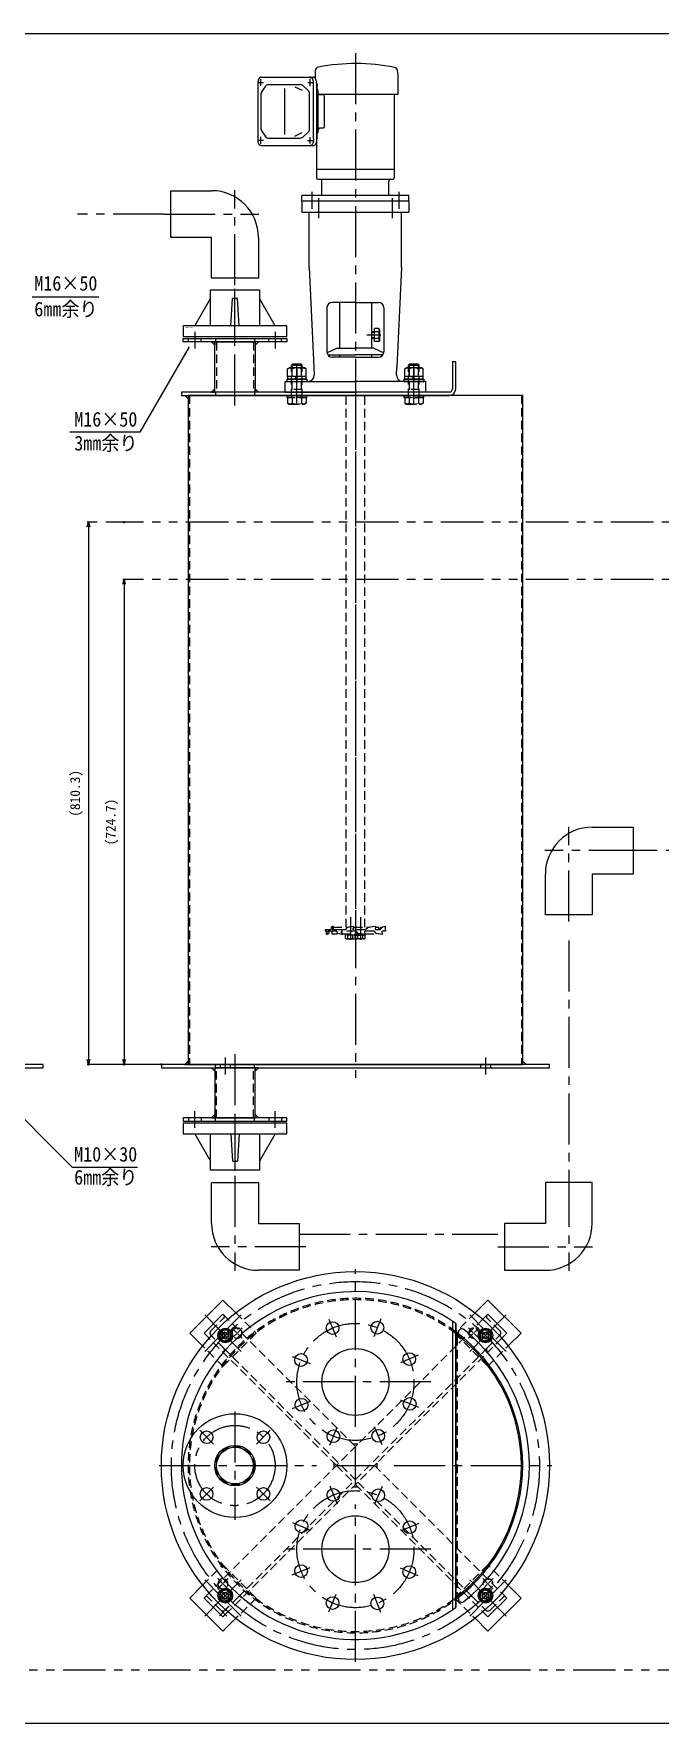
# Model space of a CAD drawing. Units: millimetres at full size. Extents: x -34906 to 7411, y -8440 to 3030.
# Drawn here: x -1201 to -264, y -4654 to -2129 of the extents above; entities that cross this region are included whole.
import ezdxf
from ezdxf.enums import TextEntityAlignment as Align

# ---------------------------------------------------------------- set-up
doc = ezdxf.new("R2010")
doc.units = ezdxf.units.MM
doc.header["$LTSCALE"] = 4
doc.header["$PDMODE"] = 32
doc.header["$PDSIZE"] = 2
for name, pattern in [('USER1', [28.575, 19.05, -3.175, 3.175, -3.175]), ('USER2', [9.525, 6.35, -3.175]), ('USER3', [31.75, 15.875, -3.175, 3.175, -3.175, 3.175, -3.175]), ('USER4', [4.7625, 3.175, -1.5875])]:
    doc.linetypes.add(name, pattern=pattern)
for name, color, linetype, lineweight in [('0-1_Defpoints', 7, 'Continuous', 18), ('0-2_01_外形線', 7, 'Continuous', 18), ('0-3_04_中心線', 7, 'USER1', 9), ('0-4_06_文字', 7, 'Continuous', 9), ('0-5_07_寸法線', 7, 'Continuous', 9), ('0-6_02_細線', 5, 'Continuous', 18), ('0-8_05_仮想線', 2, 'Continuous', 18), ('0-A_03_かくれ線', 6, 'USER4', 18)]:
    doc.layers.add(name, color=color, linetype=linetype, lineweight=lineweight)
doc.styles.add('ＭＳ ゴシック', font='')
doc.styles.get('ＭＳ ゴシック').set_extended_font_data('MS Gothic')

msp = doc.modelspace()

# ---------------------------------------------------------------- linework, layer by layer
at = {"layer": '0-1_Defpoints'}
msp.add_lwpolyline([(-2161.145, -4654.49), (1410.536, -4654.49), (1410.536, -2129.059), (-2161.145, -2129.059)], close=True, dxfattribs=at)
at = {"layer": '0-2_01_外形線'}
for p, q in [((-860.851, -2193.886), (-782.359, -2193.886)), ((-779.913, -2184.408), (-779.913, -2195.509)), ((-655.913, -2219.586), (-655.913, -2195.919)), ((-865.279, -2289.298), (-865.279, -2200.891)), ((-860.791, -2271.45), (-860.791, -2218.722)), ((-854.927, -2207.841), (-859.838, -2215.477)), ((-849.88, -2205.086), (-802.681, -2205.086)), ((-825.558, -2279.436), (-825.558, -2210.736)), ((-810.548, -2208.246), (-799.314, -2213.461)), ((-790.439, -2213.935), (-798.697, -2206.6)), ((-788.424, -2271.751), (-788.424, -2218.421)), ((-782.359, -2285.838), (-782.359, -2204.229)), ((-777.762, -2285.943), (-777.762, -2204.425)), ((-776.974, -2283.086), (-776.974, -2207.086)), ((-776.974, -2211.586), (-776.375, -2211.586)), ((-776.375, -2278.586), (-776.375, -2211.586)), ((-775.347, -2213.586), (-776.375, -2213.586)), ((-775.347, -2276.586), (-775.347, -2213.586)), ((-737.913, -2219.586), (-774.67, -2219.586)), ((-768.678, -2220.086), (-773.347, -2220.086)), ((-655.913, -2219.586), (-743.213, -2219.586)), ((-661.913, -2219.586), (-661.913, -2344.586)), ((-766.078, -2267.486), (-766.078, -2222.686)), ((-768.678, -2270.086), (-773.347, -2270.086)), ((-860.851, -2296.286), (-781.79, -2296.286)), ((-859.838, -2274.695), (-854.927, -2282.331)), ((-849.88, -2285.086), (-802.681, -2285.086)), ((-810.548, -2281.926), (-799.314, -2276.711)), ((-790.439, -2276.237), (-798.697, -2283.572)), ((-777.913, -2288.505), (-777.913, -2344.586)), ((-776.974, -2278.586), (-776.375, -2278.586)), ((-775.347, -2276.586), (-776.375, -2276.586)), ((-777.913, -2331.586), (-661.913, -2331.586)), ((-775.913, -2346.586), (-772.913, -2346.586)), ((-772.913, -2346.586), (-666.913, -2346.586)), ((-666.913, -2346.586), (-663.913, -2346.586)), ((-799.913, -2378.586), (-799.913, -2370.586)), ((-769.913, -2370.586), (-769.913, -2349.586)), ((-669.913, -2370.586), (-669.913, -2349.586)), ((-639.913, -2378.586), (-639.913, -2373.425)), ((-799.913, -2378.586), (-639.913, -2378.586)), ((-788.913, -2478.586), (-788.913, -2395.586)), ((-650.913, -2478.586), (-650.913, -2395.586)), ((-639.913, -2378.586), (-639.913, -2395.586)), ((-934.853, -2494.586), (-934.853, -2433.586)), ((-864.853, -2433.586), (-864.853, -2494.586)), ((-864.853, -2494.586), (-934.853, -2494.586)), ((-788.913, -2478.586), (-781.963, -2627.586)), ((-650.913, -2478.586), (-657.863, -2627.586)), ((-959.853, -2565.586), (-936.353, -2524.883)), ((-936.353, -2511.586), (-863.353, -2511.586)), ((-936.353, -2565.586), (-936.353, -2511.586)), ((-905.853, -2565.586), (-903.353, -2524.883)), ((-896.353, -2524.883), (-903.353, -2524.883)), ((-893.853, -2565.586), (-896.353, -2524.883)), ((-863.353, -2511.586), (-863.353, -2565.586)), ((-839.853, -2565.586), (-863.353, -2524.883)), ((-762.413, -2538.586), (-762.413, -2604.586)), ((-719.913, -2530.586), (-754.413, -2530.586)), ((-743.913, -2530.586), (-743.913, -2598.986)), ((-719.913, -2530.586), (-685.413, -2530.586)), ((-695.913, -2530.586), (-695.913, -2598.986)), ((-677.413, -2538.586), (-677.413, -2604.586)), ((-822.353, -2565.586), (-977.353, -2565.586)), ((-977.353, -2565.586), (-977.353, -2581.586)), ((-822.353, -2581.586), (-822.353, -2565.586)), ((-691.413, -2574.586), (-695.913, -2574.586)), ((-691.413, -2589.231), (-691.413, -2569.632)), ((-684.945, -2569.632), (-691.413, -2569.632)), ((-684.943, -2574.532), (-691.413, -2574.532)), ((-684.007, -2571.254), (-684.943, -2569.632)), ((-977.353, -2581.586), (-822.353, -2581.586)), ((-747.413, -2598.986), (-762.299, -2605.933)), ((-747.413, -2598.986), (-719.913, -2598.986)), ((-692.413, -2598.986), (-719.913, -2598.986)), ((-691.413, -2584.586), (-695.913, -2584.586)), ((-692.413, -2598.986), (-677.527, -2605.933)), ((-684.943, -2584.331), (-691.413, -2584.331)), ((-684.943, -2589.231), (-691.413, -2589.231)), ((-815.413, -2624.586), (-813.413, -2622.586)), ((-815.413, -2628.586), (-815.413, -2624.586)), ((-815.413, -2624.586), (-799.413, -2624.586)), ((-813.413, -2622.586), (-801.413, -2622.586)), ((-799.413, -2624.586), (-801.413, -2622.586)), ((-799.413, -2628.586), (-799.413, -2624.586)), ((-761.095, -2608.986), (-719.913, -2608.986)), ((-719.913, -2612.586), (-754.413, -2612.586)), ((-743.913, -2608.986), (-743.913, -2612.586)), ((-678.732, -2608.986), (-719.913, -2608.986)), ((-719.913, -2612.586), (-685.413, -2612.586)), ((-695.913, -2608.986), (-695.913, -2612.586)), ((-640.413, -2624.586), (-638.413, -2622.586)), ((-640.413, -2628.586), (-640.413, -2624.586)), ((-640.413, -2624.586), (-624.413, -2624.586)), ((-638.413, -2622.586), (-626.413, -2622.586)), ((-624.413, -2624.586), (-626.413, -2622.586)), ((-624.413, -2628.586), (-624.413, -2624.586)), ((-822.413, -2645.586), (-822.413, -2648.586)), ((-822.413, -2648.586), (-792.413, -2648.586)), ((-809.669, -2641.586), (-821.413, -2641.586)), ((-821.413, -2641.586), (-821.413, -2645.586)), ((-808.213, -2645.586), (-821.413, -2645.586)), ((-821.27, -2629.946), (-818.913, -2628.586)), ((-795.913, -2628.586), (-818.913, -2628.586)), ((-814.341, -2641.586), (-814.341, -2629.946)), ((-808.213, -2645.586), (-809.669, -2641.586)), ((-793.413, -2641.586), (-808.069, -2641.586)), ((-806.613, -2645.586), (-808.069, -2641.586)), ((-793.413, -2645.586), (-806.613, -2645.586)), ((-800.485, -2641.586), (-800.485, -2629.946)), ((-793.557, -2629.946), (-795.913, -2628.586)), ((-793.557, -2641.586), (-793.557, -2629.946)), ((-793.413, -2645.586), (-793.413, -2641.586)), ((-790.819, -2648.586), (-790.413, -2648.586)), ((-781.963, -2627.586), (-781.423, -2639.167)), ((-614.913, -2648.586), (-719.913, -2648.586)), ((-658.403, -2639.167), (-657.863, -2627.586)), ((-649.007, -2648.586), (-649.413, -2648.586)), ((-647.413, -2645.586), (-647.413, -2648.586)), ((-647.413, -2648.586), (-617.413, -2648.586)), ((-634.669, -2641.586), (-646.413, -2641.586)), ((-646.413, -2641.586), (-646.413, -2645.586)), ((-633.213, -2645.586), (-646.413, -2645.586)), ((-646.27, -2629.946), (-643.913, -2628.586)), ((-620.913, -2628.586), (-643.913, -2628.586)), ((-639.341, -2641.586), (-639.341, -2629.946)), ((-633.213, -2645.586), (-634.669, -2641.586)), ((-618.413, -2641.586), (-633.069, -2641.586)), ((-631.613, -2645.586), (-633.069, -2641.586)), ((-618.413, -2645.586), (-631.613, -2645.586)), ((-625.485, -2641.586), (-625.485, -2629.946)), ((-618.557, -2629.946), (-620.913, -2628.586)), ((-618.557, -2641.586), (-618.557, -2629.946)), ((-618.413, -2645.586), (-618.413, -2641.586)), ((-614.913, -2648.586), (-614.913, -2664.586)), ((-979.913, -2669.586), (-579.913, -2669.586)), ((-824.913, -2664.586), (-719.913, -2664.586)), ((-614.913, -2664.586), (-719.913, -2664.586)), ((-366.037, -3315.064), (-305.037, -3315.064)), ((-305.037, -3315.064), (-305.037, -3385.064)), ((-305.037, -3385.064), (-366.037, -3385.064)), ((-822.353, -3757.586), (-977.353, -3757.586)), ((-977.353, -3757.586), (-977.353, -3773.586)), ((-822.353, -3773.586), (-822.353, -3757.586)), ((-977.353, -3773.586), (-822.353, -3773.586)), ((-959.853, -3773.586), (-936.353, -3814.289)), ((-936.353, -3827.586), (-936.353, -3773.586)), ((-905.853, -3773.586), (-903.353, -3814.289)), ((-893.853, -3773.586), (-896.353, -3814.289)), ((-863.353, -3773.586), (-863.353, -3827.586)), ((-839.853, -3773.586), (-863.353, -3814.289)), ((-863.353, -3827.586), (-936.353, -3827.586)), ((-903.353, -3814.289), (-896.353, -3814.289)), ((-934.853, -3846.453), (-864.853, -3846.453)), ((-934.853, -3907.453), (-934.853, -3846.453)), ((-864.853, -3846.453), (-864.853, -3907.453)), ((-366.037, -3846.453), (-436.037, -3846.453)), ((-436.037, -3846.453), (-436.037, -3907.453)), ((-366.037, -3907.453), (-366.037, -3846.453)), ((-923.83, -4072.349), (-916.89, -4065.409)), ((-916.89, -4065.409), (-907.41, -4067.949)), ((-574.913, -4053.539), (-574.913, -4485.164)), ((-569.913, -4481.719), (-569.913, -4056.984)), ((-569.913, -4056.984), (-569.913, -4481.719)), ((-522.936, -4065.409), (-532.417, -4067.949)), ((-515.996, -4072.349), (-522.936, -4065.409)), ((-921.29, -4081.83), (-923.83, -4072.349)), ((-920.626, -4069.144), (-921.115, -4068.655)), ((-920.095, -4068.614), (-920.585, -4068.125)), ((-907.41, -4067.949), (-904.869, -4077.43)), ((-569.913, -4077.351), (-569.913, -4461.351)), ((-565.913, -4077.351), (-569.913, -4077.351)), ((-565.913, -4077.351), (-565.913, -4069.992)), ((-532.417, -4067.949), (-534.957, -4077.43)), ((-519.731, -4068.614), (-519.242, -4068.125)), ((-519.201, -4069.144), (-518.711, -4068.655)), ((-518.536, -4081.83), (-515.996, -4072.349)), ((-917.885, -4495.633), (-946.17, -4467.349)), ((-921.29, -4456.873), (-923.83, -4466.353)), ((-923.83, -4466.353), (-916.89, -4473.294)), ((-920.626, -4469.558), (-921.115, -4470.048)), ((-907.41, -4470.753), (-904.869, -4461.273)), ((-565.913, -4461.351), (-569.913, -4461.351)), ((-565.913, -4461.351), (-565.913, -4468.71)), ((-532.417, -4470.753), (-534.957, -4461.273)), ((-515.996, -4466.353), (-522.936, -4473.294)), ((-519.201, -4469.558), (-518.711, -4470.048)), ((-518.536, -4456.873), (-515.996, -4466.353)), ((-925.596, -4480.851), (-912.011, -4494.437)), ((-909.518, -4480.195), (-923.189, -4493.866)), ((-920.095, -4470.089), (-920.585, -4470.578)), ((-916.89, -4473.294), (-907.41, -4470.753)), ((-522.936, -4473.294), (-532.417, -4470.753)), ((-519.731, -4470.089), (-519.242, -4470.578))]:
    msp.add_line(p, q, dxfattribs=at)
for points in [[(-860.851, -2193.886), (-861.171, -2193.908), (-861.56, -2193.988), (-861.943, -2194.12), (-862.318, -2194.304), (-862.68, -2194.538), (-863.029, -2194.82), (-863.36, -2195.149), (-863.671, -2195.521), (-863.961, -2195.934), (-864.226, -2196.385), (-864.465, -2196.87), (-864.676, -2197.386), (-864.857, -2197.929), (-865.007, -2198.493), (-865.125, -2199.077), (-865.21, -2199.674), (-865.261, -2200.28), (-865.279, -2200.891)], [(-782.359, -2204.229), (-782.372, -2203.507), (-782.425, -2202.595), (-782.512, -2201.697), (-782.632, -2200.82), (-782.786, -2199.971), (-782.971, -2199.155), (-783.187, -2198.38), (-783.431, -2197.65), (-783.702, -2196.972), (-783.998, -2196.351), (-784.316, -2195.791), (-784.655, -2195.297), (-785.011, -2194.873), (-785.382, -2194.521), (-785.764, -2194.244), (-786.156, -2194.045), (-786.554, -2193.925), (-786.947, -2193.886)], [(-777.762, -2204.425), (-777.776, -2203.507), (-777.829, -2202.595), (-777.915, -2201.697), (-778.036, -2200.82), (-778.19, -2199.971), (-778.375, -2199.155), (-778.591, -2198.38), (-778.835, -2197.65), (-779.106, -2196.972), (-779.402, -2196.351), (-779.72, -2195.791), (-780.059, -2195.297), (-780.415, -2194.873), (-780.785, -2194.521), (-781.168, -2194.244), (-781.56, -2194.045), (-781.958, -2193.925), (-782.359, -2193.885)], [(-777.802, -2203.052), (-777.727, -2203.139), (-777.636, -2203.279), (-777.547, -2203.449), (-777.463, -2203.646), (-777.385, -2203.869), (-777.311, -2204.116), (-777.244, -2204.386), (-777.183, -2204.677), (-777.13, -2204.986), (-777.084, -2205.311)], [(-777.046, -2205.649), (-777.016, -2205.999), (-776.995, -2206.357), (-776.982, -2206.72), (-776.974, -2207.086)], [(-860.851, -2296.286), (-861.175, -2296.28), (-861.564, -2296.248), (-861.948, -2296.143), (-862.322, -2295.959), (-862.685, -2295.725), (-863.033, -2295.443), (-863.364, -2295.114), (-863.675, -2294.742), (-863.965, -2294.329), (-864.23, -2293.878), (-864.469, -2293.393), (-864.68, -2292.877), (-864.861, -2292.335), (-865.011, -2291.77), (-865.129, -2291.186), (-865.214, -2290.589), (-865.266, -2289.983), (-865.279, -2289.298)], [(-782.359, -2285.838), (-782.376, -2286.757), (-782.429, -2287.668), (-782.515, -2288.566), (-782.636, -2289.443), (-782.79, -2290.292), (-782.975, -2291.108), (-783.191, -2291.883), (-783.435, -2292.613), (-783.706, -2293.291), (-784.002, -2293.912), (-784.32, -2294.472), (-784.659, -2294.966), (-785.015, -2295.39), (-785.385, -2295.742), (-785.768, -2296.019), (-786.16, -2296.218), (-786.386, -2296.286)], [(-777.762, -2285.838), (-777.78, -2286.757), (-777.832, -2287.668), (-777.919, -2288.566), (-778.04, -2289.443), (-778.193, -2290.292), (-778.379, -2291.108), (-778.594, -2291.883), (-778.839, -2292.613), (-779.11, -2293.291), (-779.406, -2293.912), (-779.724, -2294.472), (-780.062, -2294.966), (-780.418, -2295.39), (-780.789, -2295.742), (-781.172, -2296.019), (-781.564, -2296.218), (-781.79, -2296.286)], [(-777.806, -2287.211), (-777.731, -2287.124), (-777.639, -2286.984), (-777.551, -2286.814), (-777.467, -2286.617), (-777.388, -2286.394), (-777.315, -2286.147), (-777.248, -2285.877), (-777.187, -2285.586), (-777.134, -2285.277), (-777.088, -2284.952), (-777.05, -2284.614), (-777.02, -2284.264), (-776.998, -2283.906), (-776.985, -2283.543), (-776.974, -2283.086)], [(-934.853, -2433.586), (-995.853, -2433.586), (-995.853, -2363.586), (-934.853, -2363.586)], [(-639.913, -2378.586), (-639.913, -2370.586), (-799.913, -2370.586)], [(-799.913, -2378.586), (-799.913, -2395.586), (-639.913, -2395.586)], [(-684.007, -2571.254), (-684.007, -2587.61), (-684.943, -2589.231)], [(-569.913, -2659.586), (-569.913, -2619.586), (-574.913, -2619.586), (-574.913, -2659.586)], [(-824.913, -2664.586), (-824.913, -2648.586), (-719.913, -2648.586)], [(-822.413, -2645.586), (-792.413, -2645.586), (-792.413, -2648.586)], [(-793.557, -2641.586), (-821.27, -2641.586), (-821.27, -2629.946)], [(-647.413, -2645.586), (-617.413, -2645.586), (-617.413, -2648.586)], [(-618.557, -2641.586), (-646.27, -2641.586), (-646.27, -2629.946)], [(-579.913, -2664.586), (-979.913, -2664.586), (-979.913, -2669.586)], [(-366.037, -3385.064), (-366.037, -3446.064), (-436.037, -3446.064), (-436.037, -3385.064)], [(-864.853, -3907.453), (-803.853, -3907.453), (-803.853, -3977.453), (-864.853, -3977.453)], [(-436.037, -3907.453), (-497.037, -3907.453), (-497.037, -3977.453), (-436.037, -3977.453)], [(-898.717, -4041.04), (-917.885, -4021.871), (-967.383, -4071.369), (-948.214, -4090.537)], [(-541.091, -4041.057), (-521.906, -4021.871), (-472.408, -4071.369), (-491.597, -4090.557)], [(-910.333, -4050.637), (-917.885, -4043.085), (-946.17, -4071.369), (-938.618, -4078.92)], [(-529.474, -4050.653), (-521.906, -4043.085), (-493.621, -4071.369), (-501.192, -4078.939)], [(-904.869, -4077.43), (-911.81, -4084.37), (-921.29, -4081.83)], [(-534.957, -4077.43), (-528.017, -4084.37), (-518.536, -4081.83)], [(-898.707, -4497.668), (-917.885, -4516.846), (-967.383, -4467.349), (-948.208, -4448.173)], [(-910.325, -4488.073), (-917.885, -4495.633), (-946.17, -4467.349), (-938.611, -4459.79)], [(-904.869, -4461.273), (-911.81, -4454.333), (-921.29, -4456.873)], [(-491.602, -4448.155), (-472.408, -4467.349), (-521.906, -4516.846), (-541.099, -4497.652)], [(-534.957, -4461.273), (-528.017, -4454.333), (-518.536, -4456.873)], [(-501.199, -4459.771), (-493.621, -4467.349), (-521.906, -4495.633), (-529.482, -4488.056)]]:
    msp.add_lwpolyline(points, dxfattribs=at)
for points in [[(-977.353, -2584.586), (-822.353, -2584.586), (-822.353, -2589.586), (-977.353, -2589.586)], [(-930.103, -2589.586), (-930.103, -2594.586), (-935.103, -2589.586)], [(-930.103, -2589.586), (-869.603, -2589.586), (-869.603, -2664.586), (-930.103, -2664.586)], [(-869.603, -2589.586), (-869.603, -2594.586), (-864.603, -2589.586)], [(-969.913, -2669.586), (-969.913, -2674.586), (-974.913, -2669.586)], [(-969.913, -3669.586), (-469.913, -3669.586), (-469.913, -2669.586), (-969.913, -2669.586)], [(-930.103, -2664.586), (-930.103, -2659.586), (-935.103, -2664.586)], [(-869.603, -2664.586), (-869.603, -2659.586), (-864.603, -2664.586)], [(-1766.349, -3674.586), (-1186.349, -3674.586), (-1186.349, -3669.586), (-1766.349, -3669.586)], [(-1009.913, -3674.586), (-429.913, -3674.586), (-429.913, -3669.586), (-1009.913, -3669.586)], [(-969.913, -3669.586), (-969.913, -3664.586), (-974.913, -3669.586)], [(-930.103, -3674.586), (-930.103, -3679.586), (-935.103, -3674.586)], [(-930.103, -3749.586), (-869.603, -3749.586), (-869.603, -3674.586), (-930.103, -3674.586)], [(-869.603, -3674.586), (-869.603, -3679.586), (-864.603, -3674.586)], [(-469.913, -3669.586), (-469.913, -3664.586), (-464.913, -3669.586)], [(-977.353, -3754.586), (-822.353, -3754.586), (-822.353, -3749.586), (-977.353, -3749.586)], [(-930.103, -3749.586), (-930.103, -3744.586), (-935.103, -3749.586)], [(-869.603, -3749.586), (-869.603, -3744.586), (-864.603, -3749.586)]]:
    msp.add_lwpolyline(points, close=True, dxfattribs=at)
for centre, radius in [((-719.896, -4269.359), 290), ((-914.35, -4074.89), 11), ((-754.102, -4063.807), 9.5), ((-687.135, -4063.223), 9.5), ((-525.477, -4074.89), 11), ((-914.35, -4074.89), 8.5), ((-914.35, -4074.89), 5), ((-914.35, -4074.89), 4.188), ((-525.477, -4074.89), 8.5), ((-525.477, -4074.89), 5), ((-525.477, -4074.89), 4.188), ((-801.042, -4111.573), 9.5), ((-719.913, -4144.351), 50), ((-639.369, -4110.162), 9.5), ((-899.896, -4269.359), 77.5), ((-800.457, -4178.54), 9.5), ((-638.785, -4177.129), 9.5), ((-942.322, -4226.932), 9.5), ((-857.469, -4226.932), 9.5), ((-752.691, -4225.48), 9.5), ((-685.724, -4224.896), 9.5), ((-899.896, -4269.359), 30.25), ((-899.896, -4269.359), 27.45), ((-942.322, -4311.785), 9.5), ((-857.469, -4311.785), 9.5), ((-752.691, -4313.223), 9.5), ((-685.724, -4313.807), 9.5), ((-800.457, -4360.162), 9.5), ((-719.913, -4394.351), 50), ((-638.785, -4361.573), 9.5), ((-801.042, -4427.129), 9.5), ((-639.369, -4428.54), 9.5), ((-914.35, -4463.813), 11), ((-914.35, -4463.813), 8.5), ((-914.35, -4463.813), 5), ((-914.35, -4463.813), 4.188), ((-754.102, -4474.896), 9.5), ((-687.135, -4475.48), 9.5), ((-525.477, -4463.813), 11), ((-525.477, -4463.813), 8.5), ((-525.477, -4463.813), 5), ((-525.477, -4463.813), 4.188)]:
    msp.add_circle(centre, radius, dxfattribs=at)
for centre, radius, start, end in [((-774.113, -2184.408), 5.8, 100.58743, 180), ((-719.913, -2474.386), 300.8, 78.82712, 100.58704), ((-662.751, -2184.977), 5.8, 10.83605, 78.82753), ((-719.913, -2195.919), 64, 0, 10.83678), ((-854.791, -2218.722), 6, 147.25465, 180), ((-849.88, -2211.086), 6, 90, 147.25465), ((-802.681, -2211.086), 6, 48.38759, 90), ((-794.424, -2218.421), 6, 0, 48.38759), ((-773.347, -2218.086), 2, 180, 270), ((-768.678, -2222.686), 2.6, 0, 90), ((-854.791, -2271.45), 6, 180, 212.74535), ((-794.424, -2271.751), 6, 311.61243, 0), ((-773.347, -2272.086), 2, 90, 180), ((-768.678, -2267.486), 2.6, 270, 0), ((-849.88, -2279.086), 6, 212.74535, 270), ((-802.681, -2279.086), 6, 270, 311.61243), ((-775.913, -2344.586), 2, 180, 270), ((-772.913, -2349.586), 3, 0, 90), ((-666.913, -2349.586), 3, 90, 180), ((-663.913, -2344.586), 2, 270, 0), ((-934.853, -2433.586), 70, 0, 90), ((-754.413, -2538.586), 8, 90, 180), ((-685.413, -2538.586), 8, 0, 90), ((-690.56, -2571.154), 6.551, 328.9828, 359.13138), ((-697.306, -2579.431), 13.299, 338.37986, 21.61714), ((-690.56, -2587.709), 6.551, 0.86868, 31.0172), ((-754.413, -2604.586), 8, 180, 270), ((-685.413, -2604.586), 8, 270, 0), ((-817.806, -2635.946), 6.928, 60.00001, 119.99999), ((-807.413, -2646.907), 18.321, 67.78075, 112.21925), ((-797.021, -2635.946), 6.928, 60.00001, 119.99999), ((-790.413, -2639.586), 9, 270, 0), ((-649.413, -2639.586), 9, 180, 270), ((-642.806, -2635.946), 6.928, 60.00001, 119.99999), ((-632.413, -2646.907), 18.321, 67.78075, 112.21925), ((-622.021, -2635.946), 6.928, 60.00001, 119.99999), ((-579.913, -2659.586), 10, 270, 0), ((-579.913, -2659.586), 5, 270, 0), ((-366.037, -3385.064), 70, 90, 180), ((-864.853, -3907.453), 70, 180, 270), ((-436.037, -3907.453), 70, 270, 0), ((-719.913, -4269.351), 260, 54.76558, 305.23442), ((-914.35, -4074.89), 9.2, 52.50502, 97.49498), ((-560.913, -4069.992), 5, 51.42567, 180), ((-525.477, -4074.89), 9.2, 82.50502, 127.49498), ((-914.35, -4074.89), 9.2, 172.50502, 217.49498), ((-914.35, -4074.89), 9.2, 137.33607, 157.49498), ((-914.35, -4074.89), 9.2, 112.50502, 132.66393), ((-914.35, -4074.89), 9.2, 232.50502, 277.49498), ((-914.35, -4074.89), 9.2, 292.50502, 337.49498), ((-914.35, -4074.89), 9.2, 352.50502, 37.49498), ((-719.913, -4269.351), 250, 306.8699, 53.1301), ((-719.913, -4269.351), 248, 307.21724, 52.78276), ((-719.913, -4269.351), 260, 308.57433, 51.42567), ((-525.477, -4074.89), 9.2, 142.50502, 187.49498), ((-525.477, -4074.89), 9.2, 202.50502, 247.49498), ((-525.477, -4074.89), 9.2, 262.50502, 307.49498), ((-525.477, -4074.89), 9.2, 47.33607, 67.49498), ((-525.477, -4074.89), 9.2, 22.50502, 42.66393), ((-525.477, -4074.89), 9.2, 322.50502, 7.49498), ((-914.35, -4463.813), 9.2, 142.50502, 187.49498), ((-914.35, -4463.813), 9.2, 202.50502, 222.66393), ((-914.35, -4463.813), 9.2, 82.50502, 127.49498), ((-914.35, -4463.813), 9.2, 22.50502, 67.49498), ((-914.35, -4463.813), 9.2, 322.50502, 7.49498), ((-560.913, -4468.71), 5, 180, 308.57433), ((-525.477, -4463.813), 9.2, 172.50502, 217.49498), ((-525.477, -4463.813), 9.2, 112.50502, 157.49498), ((-525.477, -4463.813), 9.2, 52.50502, 97.49498), ((-525.477, -4463.813), 9.2, 317.33607, 337.49498), ((-525.477, -4463.813), 9.2, 352.50502, 37.49498), ((-914.35, -4463.813), 9.2, 227.33607, 247.49498), ((-914.35, -4463.813), 9.2, 262.50502, 307.49498), ((-525.477, -4463.813), 9.2, 232.50502, 277.49498), ((-525.477, -4463.813), 9.2, 292.50502, 312.66393)]:
    msp.add_arc(centre, radius, start, end, dxfattribs=at)
at = {"layer": '0-3_04_中心線', "color": 1, "lineweight": 18}
for p, q in [((-861.068, -2206.673), (-861.068, -2196.999)), ((-787.469, -2207.23), (-787.469, -2196.442)), ((-864.913, -2201.836), (-857.223, -2201.836)), ((-790.964, -2201.836), (-783.974, -2201.836)), ((-777.084, -2205.311), (-777.046, -2205.649)), ((-864.913, -2288.319), (-857.223, -2288.319)), ((-861.068, -2293.505), (-861.068, -2283.132)), ((-791.313, -2288.336), (-783.624, -2288.336)), ((-787.469, -2293.108), (-787.469, -2283.564)), ((-899.853, -2504.586), (-899.853, -2362.964)), ((-784.913, -2365.093), (-784.913, -2390.886)), ((-654.913, -2365.093), (-654.913, -2390.886)), ((-1005.853, -2398.586), (-1135.246, -2398.586)), ((-1005.853, -2398.586), (-864.231, -2398.586)), ((-774.913, -2374.786), (-774.913, -2404.886)), ((-664.913, -2374.786), (-664.913, -2404.886)), ((-899.853, -2586.586), (-899.853, -2506.586)), ((-959.853, -2574.586), (-959.853, -2599.586)), ((-899.853, -2684.586), (-899.853, -2574.586)), ((-839.853, -2574.586), (-839.853, -2599.586)), ((-682.013, -2579.586), (-702.829, -2579.586)), ((-807.413, -2682.586), (-807.413, -2622.586)), ((-632.413, -2682.586), (-632.413, -2622.586)), ((-807.413, -2669.586), (-807.413, -2643.586)), ((-807.413, -2645.586), (-807.413, -2648.586)), ((-719.913, -2649.586), (-719.913, -3689.586)), ((-632.413, -2669.586), (-632.413, -2643.586)), ((-632.413, -2645.586), (-632.413, -2648.586)), ((-401.037, -3456.064), (-401.037, -3314.442)), ((-295.037, -3350.064), (-436.659, -3350.064)), ((645.706, -3350.064), (-295.037, -3350.064)), ((-727.413, -3449.586), (-727.413, -3483.225)), ((-712.413, -3449.586), (-712.413, -3483.225)), ((-401.037, -3484.479), (-401.037, -3864.868)), ((-914.368, -3659.586), (-914.368, -3684.586)), ((-899.853, -3654.586), (-899.853, -3764.586)), ((-525.459, -3659.586), (-525.459, -3684.586)), ((-959.853, -3764.586), (-959.853, -3739.586)), ((-899.853, -3752.586), (-899.853, -3832.586)), ((-839.853, -3764.586), (-839.853, -3739.586)), ((-899.853, -3836.453), (-899.853, -3978.074)), ((-401.037, -3836.453), (-401.037, -3978.074)), ((-803.853, -3923.586), (-507.037, -3923.586)), ((-793.853, -3942.453), (-935.475, -3942.453)), ((-507.037, -3942.453), (-365.416, -3942.453)), ((-759.768, -4050.46), (-748.437, -4077.155)), ((-681.703, -4049.779), (-692.567, -4076.667)), ((-906.572, -4067.112), (-922.128, -4082.668)), ((-906.572, -4082.668), (-922.128, -4067.112)), ((-533.255, -4067.112), (-517.698, -4082.668)), ((-533.255, -4082.668), (-517.698, -4067.112)), ((-814.486, -4106.142), (-787.598, -4117.005)), ((-626.022, -4104.497), (-652.716, -4115.828)), ((-607.413, -4144.351), (-832.413, -4144.351)), ((-899.853, -4188.376), (-899.853, -4350.376)), ((-813.805, -4184.206), (-787.11, -4172.875)), ((-625.34, -4182.561), (-652.229, -4171.698)), ((-952.575, -4216.679), (-932.069, -4237.185)), ((-847.216, -4216.679), (-867.722, -4237.185)), ((-758.123, -4238.924), (-747.26, -4212.036)), ((-680.059, -4238.243), (-691.39, -4211.548)), ((-952.575, -4322.038), (-932.069, -4301.532)), ((-847.216, -4322.038), (-867.722, -4301.532)), ((-758.123, -4299.779), (-747.26, -4326.667)), ((-680.059, -4300.46), (-691.39, -4327.155)), ((-813.805, -4354.497), (-787.11, -4365.828)), ((-625.34, -4356.142), (-652.229, -4367.005)), ((-607.413, -4394.351), (-832.413, -4394.351)), ((-814.486, -4432.561), (-787.598, -4421.698)), ((-626.022, -4434.206), (-652.716, -4422.875)), ((-906.572, -4471.591), (-922.128, -4456.035)), ((-906.572, -4456.035), (-922.128, -4471.591)), ((-759.768, -4488.243), (-748.437, -4461.548)), ((-681.703, -4488.924), (-692.567, -4462.036)), ((-533.255, -4471.591), (-517.698, -4456.035)), ((-533.255, -4456.035), (-517.698, -4471.591))]:
    msp.add_line(p, q, dxfattribs=at)
at = {"layer": '0-3_04_中心線'}
for p, q in [((-719.913, -4211.351), (-719.913, -3975.851)), ((-945.109, -4044.145), (-922.835, -4066.419)), ((-912.936, -4066.419), (-890.662, -4044.145)), ((-904.45, -4063.591), (-897.733, -4070.308)), ((-895.612, -4070.308), (-888.894, -4063.591)), ((-550.897, -4063.591), (-544.18, -4070.308)), ((-549.129, -4044.145), (-526.855, -4066.419)), ((-542.058, -4070.308), (-535.341, -4063.591)), ((-516.956, -4066.419), (-494.682, -4044.145)), ((-945.109, -4098.592), (-922.835, -4076.319)), ((-922.128, -4067.126), (-915.411, -4073.844)), ((-922.128, -4067.126), (-915.411, -4073.844)), ((-922.128, -4082.683), (-915.411, -4075.965)), ((-922.128, -4082.683), (-915.411, -4075.965)), ((-913.289, -4073.844), (-906.572, -4067.126)), ((-913.289, -4073.844), (-906.572, -4067.126)), ((-913.289, -4075.965), (-906.572, -4082.683)), ((-913.289, -4075.965), (-906.572, -4082.683)), ((-912.936, -4076.319), (-890.662, -4098.592)), ((-904.45, -4079.147), (-897.733, -4072.429)), ((-895.612, -4072.429), (-888.894, -4079.147)), ((-550.897, -4079.147), (-544.18, -4072.429)), ((-549.129, -4098.592), (-526.855, -4076.319)), ((-542.058, -4072.429), (-535.341, -4079.147)), ((-533.219, -4067.126), (-526.502, -4073.844)), ((-533.219, -4067.126), (-526.502, -4073.844)), ((-526.502, -4075.965), (-533.219, -4082.683)), ((-526.502, -4075.965), (-533.219, -4082.683)), ((-517.663, -4067.126), (-524.381, -4073.844)), ((-517.663, -4067.126), (-524.381, -4073.844)), ((-524.381, -4075.965), (-517.663, -4082.683)), ((-524.381, -4075.965), (-517.663, -4082.683)), ((-516.956, -4076.319), (-494.682, -4098.592)), ((-1013.413, -4269.351), (-777.913, -4269.351)), ((-661.913, -4269.351), (-426.413, -4269.351)), ((-719.913, -4562.851), (-719.913, -4327.351)), ((-945.109, -4440.125), (-922.835, -4462.399)), ((-925.664, -4438.357), (-918.946, -4445.075)), ((-916.825, -4445.075), (-910.107, -4438.357)), ((-912.936, -4462.399), (-890.662, -4440.125)), ((-549.129, -4440.125), (-526.855, -4462.399)), ((-529.684, -4438.357), (-522.966, -4445.075)), ((-520.845, -4445.075), (-514.127, -4438.357)), ((-516.956, -4462.399), (-494.682, -4440.125)), ((-925.664, -4453.914), (-918.946, -4447.196)), ((-922.128, -4456.035), (-915.411, -4462.752)), ((-915.411, -4462.752), (-922.128, -4456.035)), ((-915.411, -4464.874), (-922.128, -4471.591)), ((-922.128, -4471.591), (-915.411, -4464.874)), ((-916.825, -4447.196), (-910.107, -4453.914)), ((-906.572, -4456.035), (-913.289, -4462.752)), ((-913.289, -4462.752), (-906.572, -4456.035)), ((-913.289, -4464.874), (-906.572, -4471.591)), ((-906.572, -4471.591), (-913.289, -4464.874)), ((-533.219, -4456.035), (-526.502, -4462.752)), ((-533.219, -4456.035), (-526.502, -4462.752)), ((-533.219, -4471.591), (-526.502, -4464.874)), ((-533.219, -4471.591), (-526.502, -4464.874)), ((-529.684, -4453.914), (-522.966, -4447.196)), ((-524.381, -4462.752), (-517.663, -4456.035)), ((-524.381, -4462.752), (-517.663, -4456.035)), ((-524.381, -4464.874), (-517.663, -4471.591)), ((-524.381, -4464.874), (-517.663, -4471.591)), ((-520.845, -4447.196), (-514.127, -4453.914)), ((-945.109, -4494.572), (-922.835, -4472.298)), ((-912.936, -4472.298), (-890.662, -4494.572)), ((-549.129, -4494.572), (-526.855, -4472.298)), ((-516.956, -4472.298), (-494.682, -4494.572))]:
    msp.add_line(p, q, dxfattribs=at)
at = {"layer": '0-3_04_中心線', "linetype": 'Continuous'}
for p, q in [((-920.36, -4068.894), (-915.411, -4073.844)), ((-920.36, -4073.844), (-915.411, -4068.894)), ((-914.88, -4074.374), (-913.82, -4075.435)), ((-914.88, -4075.435), (-913.82, -4074.374)), ((-914.88, -4074.374), (-913.82, -4075.435)), ((-914.88, -4075.435), (-913.82, -4074.374)), ((-897.203, -4070.838), (-896.142, -4071.899)), ((-897.203, -4071.899), (-896.142, -4070.838)), ((-543.649, -4070.838), (-542.589, -4071.899)), ((-543.649, -4071.899), (-542.589, -4070.838)), ((-524.911, -4074.374), (-525.972, -4075.435)), ((-525.972, -4074.374), (-524.911, -4075.435)), ((-524.911, -4074.374), (-525.972, -4075.435)), ((-525.972, -4074.374), (-524.911, -4075.435)), ((-524.381, -4068.894), (-519.431, -4073.844)), ((-524.381, -4073.844), (-519.431, -4068.894)), ((-719.913, -4298.351), (-719.913, -4240.351)), ((-748.913, -4269.351), (-690.913, -4269.351)), ((-920.36, -4464.874), (-915.411, -4469.823)), ((-920.36, -4469.823), (-915.411, -4464.874)), ((-918.416, -4445.605), (-917.355, -4446.666)), ((-918.416, -4446.666), (-917.355, -4445.605)), ((-913.82, -4463.283), (-914.88, -4464.343)), ((-914.88, -4463.283), (-913.82, -4464.343)), ((-914.88, -4464.343), (-913.82, -4463.283)), ((-913.82, -4464.343), (-914.88, -4463.283)), ((-525.972, -4463.283), (-524.911, -4464.343)), ((-525.972, -4464.343), (-524.911, -4463.283)), ((-525.972, -4463.283), (-524.911, -4464.343)), ((-525.972, -4464.343), (-524.911, -4463.283)), ((-524.381, -4464.874), (-519.431, -4469.823)), ((-524.381, -4469.823), (-519.431, -4464.874)), ((-522.436, -4445.605), (-521.375, -4446.666)), ((-522.436, -4446.666), (-521.375, -4445.605))]:
    msp.add_line(p, q, dxfattribs=at)
at = {"layer": '0-3_04_中心線', "color": 1, "lineweight": 18}
for points in [[(-719.913, -2157.986), (-719.913, -2664.586), (-719.913, -3486.89)], [(-807.413, -2628.586), (-807.413, -2641.586), (-807.413, -2645.586)], [(-632.413, -2628.586), (-632.413, -2641.586), (-632.413, -2645.586)]]:
    msp.add_lwpolyline(points, dxfattribs=at)
for centre, radius in [((-719.913, -4269.351), 275.018), ((-719.913, -4144.351), 87.5), ((-899.896, -4269.359), 60), ((-719.913, -4394.351), 87.5)]:
    msp.add_circle(centre, radius, dxfattribs=at)
at = {"layer": '0-4_06_文字'}
for p, q in [((-1202.807, -2522.347), (-1103.355, -2522.347)), ((-968.494, -2597.076), (-1042.222, -2724.776)), ((-1042.222, -2724.776), (-1146.703, -2724.776)), ((-1273.247, -3693.013), (-1143.075, -3823.185)), ((-1143.075, -3823.185), (-1045.714, -3823.185))]:
    msp.add_line(p, q, dxfattribs=at)
at = {"layer": '0-5_07_寸法線', "color": 4, "linetype": 'USER2', "lineweight": 18}
msp.add_line((-1067.701, -2859.317), (-1120.87, -2859.317), dxfattribs=at)
at = {"layer": '0-5_07_寸法線'}
for p, q in [((-1118.87, -2859.317), (-1118.87, -2866.317)), ((-1065.701, -2944.865), (-1065.701, -2951.865)), ((-1118.87, -3669.586), (-1118.87, -3662.586)), ((-1065.701, -3669.586), (-1065.701, -3662.586))]:
    msp.add_line(p, q, dxfattribs=at)
at = {"layer": '0-5_07_寸法線', "color": 4, "lineweight": 18}
for p, q in [((-1118.87, -2866.317), (-1118.87, -3662.586)), ((-1065.701, -2951.865), (-1065.701, -3662.586)), ((-1011.913, -3669.586), (-1120.87, -3669.586)), ((-1011.913, -3669.586), (-1067.701, -3669.586))]:
    msp.add_line(p, q, dxfattribs=at)
at = {"layer": '0-5_07_寸法線'}
for points in [[(-1120.746, -2866.317), (-1118.87, -2859.317), (-1116.994, -2866.317)], [(-1067.576, -2951.865), (-1065.701, -2944.865), (-1063.825, -2951.865)], [(-1116.994, -3662.586), (-1118.87, -3669.586), (-1120.746, -3662.586)], [(-1063.825, -3662.586), (-1065.701, -3669.586), (-1067.576, -3662.586)]]:
    msp.add_lwpolyline(points, dxfattribs=at)
for p in [(-1065.701, -2859.317), (-1065.701, -2944.865), (-1118.87, -3669.586), (-1065.701, -3669.586), (-1009.913, -3669.586)]:
    msp.add_point(p, dxfattribs=at)
at = {"layer": '0-6_02_細線'}
for p, q in [((-691.413, -2575.586), (-695.913, -2575.586)), ((-691.413, -2583.586), (-695.913, -2583.586)), ((-814.213, -2628.586), (-814.213, -2623.386)), ((-800.613, -2628.586), (-800.613, -2623.386)), ((-639.213, -2628.586), (-639.213, -2623.386)), ((-625.613, -2628.586), (-625.613, -2623.386))]:
    msp.add_line(p, q, dxfattribs=at)
at = {"layer": '0-8_05_仮想線', "linetype": 'USER3'}
for p, q in [((1122.409, -2859.317), (-1065.701, -2859.317)), ((1122.409, -2944.865), (-1065.701, -2944.865)), ((-1918.7, -4574.586), (1192.836, -4574.586))]:
    msp.add_line(p, q, dxfattribs=at)
at = {"layer": '0-A_03_かくれ線'}
for p, q in [((-969.353, -2589.586), (-969.353, -2584.586)), ((-950.353, -2589.586), (-950.353, -2584.586)), ((-928.853, -2584.586), (-928.853, -2589.586)), ((-927.303, -2589.586), (-927.303, -2664.586)), ((-872.403, -2589.586), (-872.403, -2664.586)), ((-870.853, -2584.586), (-870.853, -2589.586)), ((-849.353, -2589.586), (-849.353, -2584.586)), ((-830.353, -2589.586), (-830.353, -2584.586)), ((-815.413, -2672.586), (-815.413, -2628.586)), ((-814.213, -2660.586), (-814.213, -2628.586)), ((-800.613, -2660.586), (-800.613, -2628.586)), ((-799.413, -2672.586), (-799.413, -2628.586)), ((-640.413, -2672.586), (-640.413, -2628.586)), ((-639.213, -2660.586), (-639.213, -2628.586)), ((-625.613, -2660.586), (-625.613, -2628.586)), ((-624.413, -2672.586), (-624.413, -2628.586)), ((-967.913, -2669.586), (-967.913, -3669.586)), ((-928.853, -2664.586), (-928.853, -2669.586)), ((-870.853, -2664.586), (-870.853, -2669.586)), ((-821.27, -2672.586), (-821.27, -2681.225)), ((-793.557, -2672.586), (-821.27, -2672.586)), ((-799.413, -2660.586), (-815.413, -2660.586)), ((-814.213, -2660.586), (-815.413, -2661.786)), ((-814.341, -2672.586), (-814.341, -2681.225)), ((-800.613, -2660.586), (-799.413, -2661.786)), ((-800.485, -2672.586), (-800.485, -2681.225)), ((-793.557, -2672.586), (-793.557, -2681.225)), ((-733.913, -3464.586), (-733.913, -2664.586)), ((-705.913, -3464.586), (-705.913, -2664.586)), ((-646.27, -2672.586), (-646.27, -2681.225)), ((-618.557, -2672.586), (-646.27, -2672.586)), ((-624.413, -2660.586), (-640.413, -2660.586)), ((-639.213, -2660.586), (-640.413, -2661.786)), ((-639.341, -2672.586), (-639.341, -2681.225)), ((-625.613, -2660.586), (-624.413, -2661.786)), ((-625.485, -2672.586), (-625.485, -2681.225)), ((-618.557, -2672.586), (-618.557, -2681.225)), ((-471.913, -2669.586), (-471.913, -3669.586)), ((-821.27, -2681.225), (-818.913, -2682.586)), ((-818.913, -2682.586), (-795.913, -2682.586)), ((-793.557, -2681.225), (-795.913, -2682.586)), ((-646.27, -2681.225), (-643.913, -2682.586)), ((-643.913, -2682.586), (-620.913, -2682.586)), ((-618.557, -2681.225), (-620.913, -2682.586)), ((-756.862, -3468.586), (-764.913, -3468.586)), ((-764.913, -3468.586), (-764.913, -3470.586)), ((-762.949, -3470.586), (-764.913, -3470.586)), ((-763.063, -3475.586), (-762.926, -3468.586)), ((-762.085, -3475.586), (-763.063, -3475.586)), ((-762.085, -3475.586), (-761.972, -3470.586)), ((-759.741, -3474.228), (-762.085, -3475.586)), ((-748.282, -3470.586), (-761.972, -3470.586)), ((-759.741, -3474.228), (-758.839, -3470.586)), ((-748.282, -3470.586), (-754.913, -3470.586)), ((-754.272, -3463.586), (-754.363, -3468.586)), ((-740.42, -3468.586), (-754.363, -3468.586)), ((-753.286, -3463.586), (-754.272, -3463.586)), ((-753.286, -3463.586), (-753.377, -3468.586)), ((-752.804, -3464.586), (-730.149, -3464.586)), ((-746.051, -3474.228), (-748.282, -3470.586)), ((-740.251, -3475.586), (-746.051, -3474.228)), ((-735.384, -3468.586), (-740.999, -3468.586)), ((-740.251, -3475.586), (-740.532, -3470.586)), ((-719.913, -3470.586), (-740.532, -3470.586)), ((-739.406, -3475.586), (-740.251, -3475.586)), ((-739.406, -3475.586), (-739.687, -3470.586)), ((-738.962, -3474.586), (-716.992, -3474.586)), ((-723.134, -3463.586), (-723.563, -3468.586)), ((-704.844, -3468.586), (-723.563, -3468.586)), ((-722.559, -3463.586), (-723.134, -3463.586)), ((-722.559, -3463.586), (-722.989, -3468.586)), ((-705.913, -3468.586), (-722.989, -3468.586)), ((-722.145, -3464.586), (-698.619, -3464.586)), ((-715.856, -3474.228), (-719.913, -3470.586)), ((-713.076, -3474.586), (-718.6, -3474.586)), ((-705.309, -3475.586), (-715.856, -3474.228)), ((-691.851, -3470.586), (-706.034, -3470.586)), ((-705.526, -3475.558), (-706.034, -3470.586)), ((-705.309, -3475.586), (-705.82, -3470.586)), ((-692.389, -3470.586), (-705.82, -3470.586)), ((-700.923, -3464.944), (-705.017, -3468.586)), ((-704.908, -3474.586), (-689.847, -3474.586)), ((-700.75, -3464.944), (-704.844, -3468.586)), ((-690.282, -3463.586), (-700.923, -3464.944)), ((-700.923, -3464.944), (-700.75, -3464.944)), ((-690.108, -3463.586), (-700.75, -3464.944)), ((-688.882, -3474.228), (-692.389, -3470.586)), ((-688.344, -3474.228), (-691.851, -3470.586)), ((-690.108, -3463.586), (-690.624, -3468.586)), ((-683.393, -3468.586), (-690.624, -3468.586)), ((-690.108, -3463.586), (-690.282, -3463.586)), ((-689.711, -3464.586), (-684.913, -3464.586)), ((-688.882, -3474.228), (-688.344, -3474.228)), ((-679.491, -3475.586), (-688.344, -3474.228)), ((-684.913, -3468.586), (-684.913, -3464.586)), ((-681.007, -3464.944), (-683.393, -3468.586)), ((-681.827, -3464.944), (-681.007, -3464.944)), ((-679.491, -3475.586), (-679.933, -3470.586)), ((-674.805, -3463.586), (-675.625, -3463.586)), ((-674.913, -3468.586), (-675.105, -3468.586)), ((-928.853, -3674.586), (-928.853, -3669.586)), ((-927.303, -3749.586), (-927.303, -3674.586)), ((-921.868, -3669.586), (-921.868, -3674.586)), ((-906.868, -3669.586), (-906.868, -3674.586)), ((-872.403, -3749.586), (-872.403, -3674.586)), ((-870.853, -3674.586), (-870.853, -3669.586)), ((-532.959, -3669.586), (-532.959, -3674.586)), ((-517.959, -3669.586), (-517.959, -3674.586)), ((-969.353, -3749.586), (-969.353, -3754.586)), ((-950.353, -3749.586), (-950.353, -3754.586)), ((-928.853, -3754.586), (-928.853, -3749.586)), ((-870.853, -3754.586), (-870.853, -3749.586)), ((-849.353, -3749.586), (-849.353, -3754.586)), ((-830.353, -3749.586), (-830.353, -3754.586)), ((-529.474, -4050.653), (-938.611, -4459.79)), ((-935.917, -4068.187), (-916.471, -4048.741)), ((-916.471, -4044.499), (-917.885, -4043.085)), ((-719.896, -4241.074), (-910.333, -4050.637)), ((-523.32, -4044.499), (-521.906, -4043.085)), ((-503.874, -4068.187), (-523.32, -4048.741)), ((-748.18, -4269.359), (-938.618, -4078.92)), ((-916.471, -4093.996), (-935.917, -4074.551)), ((-501.188, -4078.936), (-910.325, -4488.073)), ((-567.913, -4077.351), (-567.913, -4461.351)), ((-523.32, -4093.996), (-503.874, -4074.551)), ((-917.885, -4099.653), (-916.471, -4098.239)), ((-916.471, -4093.996), (-719.896, -4290.572)), ((-895.258, -4465.934), (-523.32, -4093.996)), ((-521.906, -4099.653), (-523.32, -4098.239)), ((-748.18, -4269.359), (-723.431, -4294.107)), ((-691.611, -4269.359), (-501.199, -4459.771)), ((-719.896, -4297.643), (-529.482, -4488.056)), ((-716.36, -4294.107), (-544.533, -4465.934)), ((-944.756, -4465.934), (-946.17, -4467.349)), ((-921.067, -4485.38), (-940.513, -4465.934)), ((-895.258, -4465.934), (-914.703, -4485.38)), ((-889.601, -4467.349), (-891.015, -4465.934)), ((-550.19, -4467.349), (-548.776, -4465.934)), ((-544.533, -4465.934), (-525.088, -4485.38)), ((-518.724, -4485.38), (-499.278, -4465.934)), ((-495.036, -4465.934), (-493.621, -4467.349))]:
    msp.add_line(p, q, dxfattribs=at)
at = {"layer": '0-A_03_かくれ線', "color": 2}
for p, q in [((-720.223, -3476.586), (-734.603, -3476.586)), ((-734.603, -3481.304), (-734.603, -3476.586)), ((-734.603, -3481.304), (-733.913, -3481.886)), ((-734.163, -3476.586), (-734.163, -3474.586)), ((-733.913, -3481.886), (-720.913, -3481.886)), ((-731.168, -3481.304), (-731.168, -3476.586)), ((-723.659, -3481.304), (-723.659, -3476.586)), ((-720.223, -3481.304), (-720.913, -3481.886)), ((-720.663, -3476.586), (-720.663, -3474.586)), ((-720.223, -3481.304), (-720.223, -3476.586)), ((-719.603, -3481.304), (-719.603, -3476.586)), ((-719.603, -3476.586), (-716.413, -3476.586)), ((-719.603, -3481.304), (-718.913, -3481.886)), ((-719.163, -3476.586), (-719.163, -3474.586)), ((-705.913, -3481.886), (-718.913, -3481.886)), ((-718.6, -3476.586), (-705.223, -3476.586)), ((-716.168, -3481.304), (-716.168, -3476.586)), ((-708.659, -3481.304), (-708.659, -3476.586)), ((-708.413, -3476.586), (-705.223, -3476.586)), ((-705.223, -3481.304), (-705.913, -3481.886)), ((-705.663, -3476.586), (-705.663, -3475.54)), ((-705.223, -3481.304), (-705.223, -3476.586))]:
    msp.add_line(p, q, dxfattribs=at)
at = {"layer": '0-A_03_かくれ線'}
for points in [[(-792.413, -2669.586), (-822.413, -2669.586), (-822.413, -2672.586), (-792.413, -2672.586)], [(-617.413, -2669.586), (-647.413, -2669.586), (-647.413, -2672.586), (-617.413, -2672.586)], [(-719.896, -4241.074), (-716.36, -4237.539), (-723.431, -4237.539)], [(-748.18, -4269.359), (-751.715, -4272.894), (-751.715, -4265.823)], [(-691.611, -4269.359), (-688.076, -4265.823), (-688.076, -4272.894)], [(-719.896, -4297.643), (-723.431, -4301.178), (-716.36, -4301.178)]]:
    msp.add_lwpolyline(points, close=True, dxfattribs=at)
for points in [[(-754.272, -3463.586), (-756.142, -3464.944), (-756.862, -3468.586)], [(-754.913, -3470.586), (-754.913, -3474.586), (-746.716, -3474.586)], [(-723.134, -3463.586), (-731.981, -3464.944), (-735.384, -3468.586)], [(-679.491, -3475.586), (-680.028, -3475.586), (-688.882, -3474.228)], [(-675.625, -3463.586), (-681.827, -3464.944), (-684.213, -3468.586)], [(-675.105, -3468.586), (-674.805, -3463.586), (-681.007, -3464.944)], [(-674.913, -3468.586), (-674.913, -3470.586), (-679.933, -3470.586)], [(-898.716, -4041.041), (-868.388, -4071.369), (-917.885, -4120.866), (-948.214, -4090.537)], [(-541.094, -4041.06), (-571.403, -4071.369), (-521.906, -4120.866), (-491.597, -4090.557)], [(-948.208, -4448.173), (-917.885, -4417.851), (-868.388, -4467.349), (-898.707, -4497.668)], [(-491.603, -4448.154), (-521.906, -4417.851), (-571.403, -4467.349), (-541.099, -4497.652)]]:
    msp.add_lwpolyline(points, dxfattribs=at)
at = {"layer": '0-A_03_かくれ線', "color": 2}
msp.add_lwpolyline([(-716.413, -3476.586), (-708.413, -3476.586), (-716.413, -3476.586)], dxfattribs=at)
at = {"layer": '0-A_03_かくれ線'}
for centre, radius in [((-914.35, -4074.904), 7.5), ((-914.35, -4074.904), 7.5), ((-525.441, -4074.904), 7.5), ((-525.441, -4074.904), 7.5), ((-899.896, -4269.359), 29), ((-914.35, -4463.813), 7.5), ((-914.35, -4463.813), 7.5), ((-525.441, -4463.813), 7.5), ((-525.441, -4463.813), 7.5)]:
    msp.add_circle(centre, radius, dxfattribs=at)
for centre, radius, start, end in [((-817.806, -2675.225), 6.928, 240.00001, 299.99999), ((-807.413, -2664.265), 18.321, 247.78075, 292.21925), ((-797.021, -2675.225), 6.928, 240.00001, 299.99999), ((-642.806, -2675.225), 6.928, 240.00001, 299.99999), ((-632.413, -2664.265), 18.321, 247.78075, 292.21925), ((-622.021, -2675.225), 6.928, 240.00001, 299.99999), ((-719.913, -4269.351), 250, 53.1301, 306.8699), ((-719.913, -4269.351), 248, 52.78276, 307.21724), ((-918.593, -4046.62), 3, 315, 45), ((-896.672, -4071.369), 7.5, 93.18969, 356.81031), ((-896.672, -4071.369), 7.5, 356.81031, 93.18969), ((-543.119, -4071.369), 7.5, 86.81031, 183.18969), ((-543.119, -4071.369), 7.5, 183.18969, 86.81031), ((-521.199, -4046.62), 3, 135, 225), ((-932.735, -4071.369), 4.5, 135, 225), ((-507.056, -4071.369), 4.5, 315, 45), ((-918.593, -4096.118), 3, 315, 45), ((-521.199, -4096.118), 3, 135, 225), ((-917.885, -4446.135), 7.5, 86.81031, 183.18969), ((-917.885, -4446.135), 7.5, 183.18969, 86.81031), ((-521.906, -4446.135), 7.5, 93.18969, 356.81031), ((-521.906, -4446.135), 7.5, 356.81031, 93.18969), ((-942.634, -4468.056), 3, 45, 135), ((-893.137, -4468.056), 3, 45, 135), ((-546.654, -4468.056), 3, 45, 135), ((-497.157, -4468.056), 3, 45, 135), ((-917.885, -4482.198), 4.5, 225, 315), ((-521.906, -4482.198), 4.5, 225, 315)]:
    msp.add_arc(centre, radius, start, end, dxfattribs=at)
at = {"layer": '0-A_03_かくれ線', "color": 2}
for centre, radius, start, end in [((-732.886, -3479.018), 2.859, 233.07946, 306.92054), ((-727.413, -3469.477), 12.409, 252.38753, 287.61247), ((-721.941, -3479.018), 2.859, 233.07946, 306.92054), ((-717.886, -3479.018), 2.859, 233.07946, 306.92054), ((-712.413, -3469.477), 12.409, 252.38753, 287.61247), ((-706.941, -3479.051), 2.833, 232.68233, 307.31767)]:
    msp.add_arc(centre, radius, start, end, dxfattribs=at)

# ---------------------------------------------------------------- texts
at = {"layer": '0-4_06_文字', "style": 'ＭＳ ゴシック', "width": 0.9}
for s, p in [('M16×50', (-1199.733, -2519.6)), ('6㎜余り', (-1199.733, -2558.132)), ('M16×50', (-1140.009, -2722.854)), ('3㎜余り', (-1140.009, -2758.496)), ('M10×30', (-1140.214, -3821.522)), ('6㎜余り', (-1140.214, -3855.935))]:
    msp.add_text(s, height=21.99, dxfattribs=at).set_placement(p, align=Align.BOTTOM_LEFT)
at = {"layer": '0-5_07_寸法線', "style": 'ＭＳ ゴシック'}
for s, p in [('(810.3)', (-1127.108, -3299.451)), ('(724.7)', (-1073.939, -3342.225))]:
    msp.add_text(s, height=14.66, rotation=90, dxfattribs=at).set_placement(p, align=Align.BOTTOM_LEFT)
at = {"layer": '0-A_03_かくれ線', "color": 7, "style": 'ＭＳ ゴシック'}
msp.add_text('JIS10K-50A', height=1.466, dxfattribs=at).set_placement((-974.144, -2569.385), align=Align.BOTTOM_LEFT)
at = {"layer": '0-A_03_かくれ線', "color": 7, "style": 'ＭＳ ゴシック', "width": 0.8}
for p in [(-803.5, -2673.086), (-628.5, -2673.086)]:
    msp.add_text('M16×50', height=1.1, rotation=180, dxfattribs=at).set_placement(p, align=Align.BOTTOM_LEFT)
at = {"layer": '0-A_03_かくれ線', "color": 7, "style": 'ＭＳ ゴシック'}
msp.add_text('JIS10K-50A', height=1.466, rotation=180, dxfattribs=at).set_placement((-825.562, -3769.787), align=Align.BOTTOM_LEFT)

doc.saveas('drawing.dxf')
